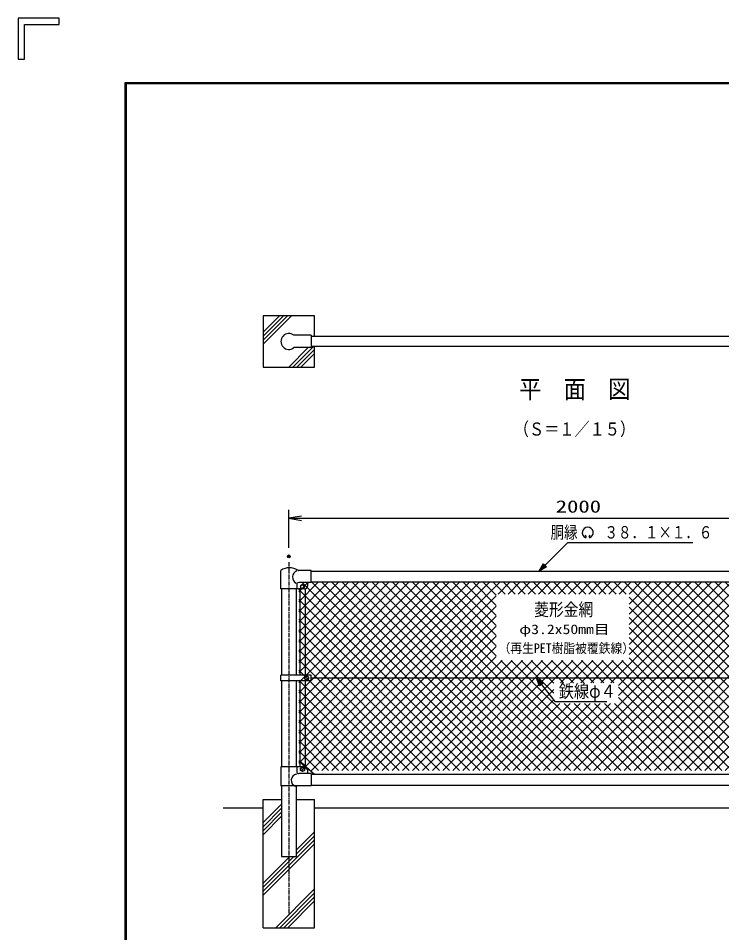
# Model space of a CAD drawing. Units: millimetres, scale not verified. Extents: x -4425 to 4425, y -3150 to 3150.
# Drawn here: x -4425 to -1959, y -55 to 3150 of the extents above; entities that cross this region are included whole.
import ezdxf
from ezdxf.enums import TextEntityAlignment as Align

# ---------------------------------------------------------------- set-up
doc = ezdxf.new("R2010")
doc.units = ezdxf.units.MM
doc.header["$LTSCALE"] = 20
doc.header["$PDMODE"] = 32
doc.header["$PDSIZE"] = 10
doc.linetypes.add('USER1', pattern=[1.125, 0.75, -0.125, 0.125, -0.125])
for name, color, linetype, lineweight in [('0-0_10', 4, 'USER1', 25), ('0-3_1', 7, 'Continuous', 25), ('0-4_0', 7, 'Continuous', 25), ('0-5_CENTLN-L', 2, 'USER1', 25), ('0-6_11', 7, 'Continuous', 25), ('0-8_14', 7, 'Continuous', 25), ('0-9_EXTCNT-L', 2, 'Continuous', 25), ('0-C_WAKU', 7, 'Continuous', 25)]:
    doc.layers.add(name, color=color, linetype=linetype, lineweight=lineweight)
doc.layers.add('0-A_DEFPOINTS', color=7, linetype='Continuous')
doc.styles.add('ＭＳ ゴシック', font='')
doc.styles.get('ＭＳ ゴシック').set_extended_font_data('MS Gothic')

# ---------------------------------------------------------------- blocks, each defined once
blk = doc.blocks.new('C21')
at = {"layer": '0-0_10', "linetype": 'Continuous'}
for points in [[(35658, 102955.5), (37658, 104955.5), (46426, 104955.5)], [(36107, 103298.4), (35856, 103153.4), (36000.9, 103404.5)]]:
    blk.add_lwpolyline(points, dxfattribs=at)
blk.add_lwpolyline([(36160, 103245.4), (35658, 102955.5), (35947.9, 103457.5)], close=True, dxfattribs=at)
blk = doc.blocks.new('C35')
at = {"layer": '0-3_1', "color": 4}
blk.add_line((16298.1, 110263.1), (18292.5, 112257.5), dxfattribs=at)
blk = doc.blocks.new('C36')
at = {"layer": '0-3_1', "color": 4}
blk.add_line((16298.1, 110546), (18009.6, 112257.5), dxfattribs=at)
blk = doc.blocks.new('C37')
at = {"layer": '0-3_1', "color": 4}
blk.add_line((16298.1, 110828.8), (17726.8, 112257.5), dxfattribs=at)
blk = doc.blocks.new('C38')
at = {"layer": '0-3_1', "color": 4}
blk.add_line((16298.1, 111111.6), (17443.9, 112257.5), dxfattribs=at)
blk = doc.blocks.new('C39')
at = {"layer": '0-3_1', "color": 4}
blk.add_line((16298.1, 112243), (16312.6, 112257.5), dxfattribs=at)
blk = doc.blocks.new('C40')
at = {"layer": '0-3_1', "color": 4}
blk.add_line((18086.6, 108657.5), (19456.6, 110027.5), dxfattribs=at)
blk = doc.blocks.new('C41')
at = {"layer": '0-3_1', "color": 4}
blk.add_line((18369.4, 108657.5), (19819.4, 110107.5), dxfattribs=at)
blk = doc.blocks.new('C42')
at = {"layer": '0-3_1', "color": 4}
blk.add_line((18652.3, 108657.5), (19898.1, 109903.3), dxfattribs=at)
blk = doc.blocks.new('C43')
at = {"layer": '0-3_1', "color": 4}
blk.add_line((18935.1, 108657.5), (19898.1, 109620.5), dxfattribs=at)
blk = doc.blocks.new('C44')
at = {"layer": '0-3_1', "color": 4}
blk.add_lwpolyline([(35688.1, 87922.5), (35459.9, 88455.4), (35923.9, 88107.9)], close=True, dxfattribs=at)
for points in [[(35459.9, 88455.4), (36754.6, 86808.6), (40402.6, 86808.6)], [(35747, 87968.8), (35632.9, 88235.3), (35864.9, 88061.5)]]:
    blk.add_lwpolyline(points, dxfattribs=at)
blk = doc.blocks.new('DARROWS')
at = {"layer": '0-4_0', "color": 2}
blk.add_line((0, 0), (-19.982, 0), dxfattribs=at)
blk.add_lwpolyline([(-20, -3.333), (0, 0), (-20, 3.333)], dxfattribs=at)
blk = doc.blocks.new('X49')
at = {"layer": '0-4_0', "color": 4}
for p, q in [((22188.1, 79463.7), (34849.8, 92125.5)), ((22188.1, 80170.8), (34142.7, 92125.5)), ((22188.1, 80877.9), (33435.6, 92125.5)), ((22188.1, 81585), (32728.5, 92125.5)), ((22188.1, 82292.2), (32021.4, 92125.5)), ((22188.1, 82999.3), (31314.3, 92125.5)), ((22188.1, 83706.4), (30607.2, 92125.5)), ((22188.1, 84413.5), (29900.1, 92125.5)), ((22188.1, 85120.6), (29193, 92125.5)), ((22188.1, 85827.7), (28485.9, 92125.5)), ((22188.1, 86534.8), (27778.8, 92125.5)), ((22188.1, 87241.9), (27071.7, 92125.5)), ((22188.1, 87949), (26364.6, 92125.5)), ((22188.1, 88656.1), (25657.5, 92125.5)), ((22188.1, 89363.2), (24950.4, 92125.5)), ((22188.1, 90070.3), (24243.2, 92125.5)), ((22188.1, 90777.4), (23536.1, 92125.5)), ((22188.1, 91484.5), (22829, 92125.5)), ((22391.9, 78960.4), (35557, 92125.5)), ((35590.8, 78960.4), (22425.8, 92125.5)), ((23099, 78960.4), (36264.1, 92125.5)), ((36298, 78960.4), (23132.9, 92125.5)), ((37005.1, 78960.4), (23840, 92125.5)), ((37712.2, 78960.4), (24547.1, 92125.5)), ((38419.3, 78960.4), (25254.2, 92125.5)), ((39126.4, 78960.4), (25961.3, 92125.5)), ((39833.5, 78960.4), (26668.4, 92125.5)), ((40540.6, 78960.4), (27375.6, 92125.5)), ((41247.7, 78960.4), (28082.7, 92125.5)), ((41954.8, 78960.4), (28789.8, 92125.5)), ((42661.9, 78960.4), (29496.9, 92125.5)), ((43369, 78960.4), (30204, 92125.5)), ((36040.1, 86996.5), (30911.1, 92125.5)), ((36040.1, 87703.6), (31618.2, 92125.5)), ((36040.1, 88410.7), (32325.3, 92125.5)), ((36040.1, 89117.8), (33032.4, 92125.5)), ((36040.1, 89825), (33739.5, 92125.5)), ((36040.1, 90532.1), (34446.6, 92125.5)), ((36040.1, 91239.2), (35153.7, 92125.5)), ((36663.4, 91323), (35860.8, 92125.5)), ((36168.6, 91323), (36971.2, 92125.5)), ((37370.5, 91323), (36567.9, 92125.5)), ((36875.7, 91323), (37678.3, 92125.5)), ((38077.6, 91323), (37275, 92125.5)), ((37582.8, 91323), (38385.4, 92125.5)), ((38784.7, 91323), (37982.2, 92125.5)), ((38290, 91323), (39092.5, 92125.5)), ((39491.8, 91323), (38689.3, 92125.5)), ((38997.1, 91323), (39799.6, 92125.5)), ((40198.9, 91323), (39396.4, 92125.5)), ((39704.2, 91323), (40506.7, 92125.5)), ((40069.6, 78960.4), (53234.6, 92125.5)), ((40906, 91323), (40103.5, 92125.5)), ((40411.3, 91323), (41213.8, 92125.5)), ((40776.7, 78960.4), (53941.7, 92125.5)), ((41613.1, 91323), (40810.6, 92125.5)), ((41118.4, 91323), (41920.9, 92125.5)), ((41483.8, 78960.4), (54648.8, 92125.5)), ((42320.2, 91323), (41517.7, 92125.5)), ((41825.5, 91323), (42628, 92125.5)), ((42190.9, 78960.4), (55355.9, 92125.5)), ((43027.3, 91323), (42224.8, 92125.5)), ((42532.6, 91323), (43335.1, 92125.5)), ((42898, 78960.4), (56063, 92125.5)), ((43734.4, 91323), (42931.9, 92125.5)), ((43239.7, 91323), (44042.2, 92125.5)), ((43605.1, 78960.4), (56770.2, 92125.5)), ((44441.5, 91323), (43639, 92125.5)), ((43946.8, 91323), (44749.3, 92125.5)), ((44090.3, 85102.5), (51113.3, 92125.5)), ((44312.2, 78960.4), (57477.3, 92125.5)), ((45148.6, 91323), (44346.1, 92125.5)), ((44607.5, 84205.5), (52527.5, 92125.5)), ((44607.5, 84912.6), (51820.4, 92125.5)), ((44653.9, 91323), (45456.4, 92125.5)), ((45019.3, 78960.4), (58184.4, 92125.5)), ((58218.3, 78960.4), (45053.2, 92125.5)), ((45361, 91323), (46163.6, 92125.5)), ((45362.8, 87082.1), (50406.2, 92125.5)), ((45362.8, 87789.2), (49699.1, 92125.5)), ((45362.8, 88496.3), (48992, 92125.5)), ((45362.8, 89203.4), (48284.9, 92125.5)), ((45362.8, 89910.5), (47577.8, 92125.5)), ((45362.8, 90617.6), (46870.7, 92125.5)), ((45726.4, 78960.4), (58891.5, 92125.5)), ((58925.4, 78960.4), (45760.3, 92125.5)), ((46433.5, 78960.4), (59598.6, 92125.5)), ((59632.5, 78960.4), (46467.4, 92125.5)), ((47140.6, 78960.4), (60305.7, 92125.5)), ((60339.6, 78960.4), (47174.5, 92125.5)), ((47847.8, 78960.4), (60668, 91780.7)), ((60668, 79339.1), (47881.6, 92125.5)), ((60668, 80046.2), (48588.8, 92125.5)), ((60668, 80753.3), (49295.9, 92125.5)), ((60668, 81460.4), (50003, 92125.5)), ((60668, 82167.5), (50710.1, 92125.5)), ((60668, 82874.7), (51417.2, 92125.5)), ((60668, 83581.8), (52124.3, 92125.5)), ((60668, 84288.9), (52831.4, 92125.5)), ((60668, 84996), (53538.5, 92125.5)), ((60668, 85703.1), (54245.6, 92125.5)), ((60668, 86410.2), (54952.7, 92125.5)), ((60668, 87117.3), (55659.8, 92125.5)), ((60668, 87824.4), (56366.9, 92125.5)), ((60668, 88531.5), (57074, 92125.5)), ((60668, 89238.6), (57781.1, 92125.5)), ((60668, 89945.7), (58488.2, 92125.5)), ((60668, 90652.8), (59195.4, 92125.5)), ((60668, 91359.9), (59902.5, 92125.5)), ((60668, 92067), (60609.6, 92125.5)), ((62198.1, 91896.6), (62427, 92125.5)), ((62198.1, 91189.5), (63134.1, 92125.5)), ((62198.1, 90482.3), (63841.2, 92125.5)), ((62198.1, 89775.2), (64548.3, 92125.5)), ((62198.1, 89068.1), (65255.4, 92125.5)), ((62198.1, 88361), (65962.5, 92125.5)), ((62198.1, 87653.9), (66669.6, 92125.5)), ((62198.1, 86946.8), (67376.7, 92125.5)), ((62198.1, 86239.7), (68083.9, 92125.5)), ((68098.1, 86051.2), (62198.1, 91951.2)), ((68098.1, 86758.3), (62730.9, 92125.5)), ((68098.1, 87465.4), (63438, 92125.5)), ((68098.1, 88172.5), (64145.1, 92125.5)), ((68098.1, 88879.6), (64852.2, 92125.5)), ((68098.1, 89586.7), (65559.3, 92125.5)), ((68098.1, 90293.8), (66266.4, 92125.5)), ((68098.1, 91000.9), (66973.5, 92125.5)), ((68098.1, 91708.1), (67680.6, 92125.5)), ((34883.7, 78960.4), (22188.1, 91656.1)), ((23806.1, 78960.4), (36040.1, 91194.4)), ((57511.2, 78960.4), (45362.8, 91108.9)), ((48554.9, 78960.4), (60668, 91073.6)), ((62198.1, 85532.6), (68098.1, 91432.6)), ((68098.1, 85344.1), (62198.1, 91244.1)), ((34176.6, 78960.4), (22188.1, 90949)), ((24513.2, 78960.4), (36040.1, 90487.3)), ((56804.1, 78960.4), (45362.8, 90401.7)), ((62198.1, 84825.5), (68098.1, 90725.5)), ((68098.1, 84637), (62198.1, 90537)), ((33469.5, 78960.4), (22188.1, 90241.9)), ((25220.3, 78960.4), (36040.1, 89780.2)), ((49262, 78960.4), (60668, 90366.5)), ((62198.1, 84118.4), (68098.1, 90018.4)), ((68098.1, 83929.9), (62198.1, 89829.9)), ((32762.4, 78960.4), (22188.1, 89534.8)), ((56096.9, 78960.4), (45362.8, 89694.6)), ((49969.1, 78960.4), (60668, 89659.4)), ((62198.1, 83411.3), (68098.1, 89311.3)), ((68098.1, 83222.8), (62198.1, 89122.8)), ((32055.3, 78960.4), (22188.1, 88827.7)), ((25927.4, 78960.4), (36040.1, 89073.1)), ((55389.8, 78960.4), (45362.8, 88987.5)), ((50676.2, 78960.4), (60668, 88952.3)), ((62198.1, 82704.2), (68098.1, 88604.2)), ((31348.2, 78960.4), (22188.1, 88120.6)), ((26634.5, 78960.4), (36040.1, 88366)), ((54682.7, 78960.4), (45362.8, 88280.4)), ((51383.3, 78960.4), (60668, 88245.2)), ((68098.1, 82515.7), (62198.1, 88415.7)), ((62198.1, 81997.1), (68098.1, 87897.1)), ((30641.1, 78960.4), (22188.1, 87413.5)), ((27341.7, 78960.4), (36040.1, 87658.9)), ((53975.6, 78960.4), (45362.8, 87573.3)), ((52090.4, 78960.4), (60668, 87538.1)), ((68098.1, 81808.6), (62198.1, 87708.6)), ((62198.1, 81290), (68098.1, 87190)), ((29934, 78960.4), (22188.1, 86706.4)), ((28048.8, 78960.4), (36040.1, 86951.7)), ((28755.9, 78960.4), (36459.4, 86664)), ((29463, 78960.4), (37166.5, 86664)), ((30170.1, 78960.4), (37873.6, 86664)), ((30877.2, 78960.4), (38580.7, 86664)), ((31584.3, 78960.4), (39287.8, 86664)), ((32291.4, 78960.4), (39994.9, 86664)), ((32998.5, 78960.4), (40702, 86664)), ((33705.6, 78960.4), (41409.2, 86664)), ((44076.1, 78960.4), (36372.6, 86664)), ((40078.4, 83665.3), (37079.7, 86664)), ((40078.4, 84372.4), (37786.8, 86664)), ((40078.4, 85079.5), (38493.9, 86664)), ((40762.5, 85102.5), (39201, 86664)), ((41469.6, 85102.5), (39908.1, 86664)), ((40554.7, 85102.5), (42116.3, 86664)), ((42176.7, 85102.5), (40615.2, 86664)), ((41261.9, 85102.5), (42823.4, 86664)), ((42883.9, 85102.5), (41322.3, 86664)), ((41969, 85102.5), (43530.5, 86664)), ((43591, 85102.5), (42029.4, 86664)), ((42676.1, 85102.5), (44237.6, 86664)), ((44298.1, 85102.5), (42736.6, 86664)), ((43383.2, 85102.5), (44944.7, 86664)), ((51147.2, 78960.4), (43443.7, 86664)), ((51854.3, 78960.4), (44150.8, 86664)), ((52561.4, 78960.4), (44857.9, 86664)), ((53268.5, 78960.4), (45362.8, 86866.2)), ((52797.5, 78960.4), (60668, 86831)), ((68098.1, 81101.5), (62198.1, 87001.5)), ((29226.9, 78960.4), (22188.1, 85999.3)), ((53504.6, 78960.4), (60668, 86123.9)), ((62198.1, 80582.8), (68098.1, 86482.9)), ((68098.1, 80394.3), (62198.1, 86294.4)), ((28519.8, 78960.4), (22188.1, 85292.2)), ((54211.7, 78960.4), (60668, 85416.8)), ((62198.1, 79875.7), (68098.1, 85775.7)), ((68098.1, 79687.2), (62198.1, 85587.2)), ((34412.7, 78960.4), (40078.4, 84626.1)), ((50440.1, 78960.4), (44607.5, 84793)), ((54918.8, 78960.4), (60668, 84709.7)), ((62198.1, 79168.6), (68098.1, 85068.6)), ((68098.1, 78980.1), (62198.1, 84880.1)), ((27812.7, 78960.4), (22188.1, 84585)), ((49733, 78960.4), (44607.5, 84085.9)), ((55625.9, 78960.4), (60668, 84002.5)), ((67675.7, 78695.4), (62198.1, 84173)), ((62432, 78695.4), (68098.1, 84361.5)), ((27105.6, 78960.4), (22188.1, 83877.9)), ((35119.8, 78960.4), (40078.4, 83919)), ((35826.9, 78960.4), (40510.1, 83643.6)), ((36534, 78960.4), (41217.2, 83643.6)), ((37241.1, 78960.4), (41924.3, 83643.6)), ((37948.3, 78960.4), (42631.4, 83643.6)), ((38655.4, 78960.4), (43338.5, 83643.6)), ((39362.5, 78960.4), (44045.6, 83643.6)), ((44783.2, 78960.4), (40100.1, 83643.6)), ((45490.3, 78960.4), (40807.2, 83643.6)), ((46197.5, 78960.4), (41514.3, 83643.6)), ((46904.6, 78960.4), (42221.4, 83643.6)), ((47611.7, 78960.4), (42928.5, 83643.6)), ((48318.8, 78960.4), (43635.6, 83643.6)), ((49025.9, 78960.4), (44342.7, 83643.6)), ((66968.6, 78695.4), (62198.1, 83465.9)), ((63139.1, 78695.4), (68098.1, 83654.4)), ((26398.5, 78960.4), (22188.1, 83170.8)), ((56333, 78960.4), (60668, 83295.4)), ((66261.4, 78695.4), (62198.1, 82758.8)), ((63846.2, 78695.4), (68098.1, 82947.3)), ((25691.4, 78960.4), (22188.1, 82463.7)), ((57040.1, 78960.4), (60668, 82588.3)), ((64553.3, 78695.4), (68098.1, 82240.2)), ((24984.2, 78960.4), (22188.1, 81756.6)), ((57747.2, 78960.4), (60668, 81881.2)), ((65554.3, 78695.4), (62198.1, 82051.7)), ((65260.4, 78695.4), (68098.1, 81533.1)), ((24277.1, 78960.4), (22188.1, 81049.5)), ((58454.4, 78960.4), (60668, 81174.1)), ((64847.2, 78695.4), (62198.1, 81344.6)), ((65967.5, 78695.4), (68098.1, 80826)), ((23570, 78960.4), (22188.1, 80342.4)), ((59161.5, 78960.4), (60668, 80467)), ((64140.1, 78695.4), (62198.1, 80637.5)), ((22862.9, 78960.4), (22188.1, 79635.3)), ((59868.6, 78960.4), (60668, 79759.9)), ((63433, 78695.4), (62198.1, 79930.4)), ((66674.6, 78695.4), (68098.1, 80118.9)), ((60575.7, 78960.4), (60668, 79052.8)), ((62725.9, 78695.4), (62198.1, 79223.3)), ((67381.7, 78695.4), (68098.1, 79411.8)), ((68088.8, 78695.4), (68098.1, 78704.7))]:
    blk.add_line(p, q, dxfattribs=at)

msp = doc.modelspace()

# ---------------------------------------------------------------- linework, layer by layer
at = {"layer": '0-3_1'}
for p, q in [((-3398.45, 2038.68), (-3458.67, 2038.68)), ((-3398.45, 2038.68), (-3398.45, 1995.68)), ((-1554.45, 2034.68), (-3398.45, 2034.68)), ((-3398.45, 1995.68), (-3458.67, 1995.68)), ((-1554.45, 1999.68), (-3398.45, 1999.68)), ((-3398.46, 1212.22), (-1554.45, 1212.22)), ((-3448.95, 1164.72), (-3448.95, 1149.72)), ((-3411.45, 1164.72), (-3411.45, 1159.72)), ((-3398.46, 1174.22), (-1554.45, 1174.22)), ((-3421.45, 1149.72), (-3503.95, 1149.72)), ((-3501.85, 1149.72), (-3501.85, 847.22)), ((-3451.05, 1149.72), (-3451.05, 847.22)), ((-1554.45, 837.22), (-3398.46, 837.22)), ((-3501.85, 827.22), (-3501.85, 525.72)), ((-3451.05, 827.22), (-3451.05, 525.72)), ((-3437.96, 827.22), (-3437.96, 529.72)), ((-3418.96, 827.22), (-3418.96, 529.72)), ((-3421.45, 525.72), (-3503.95, 525.72)), ((-3448.95, 525.72), (-3448.95, 509.72)), ((-3411.45, 515.72), (-3411.45, 502.72)), ((-3398.46, 500.22), (-1554.45, 500.22)), ((-3501.85, 459.72), (-3501.85, 212.22)), ((-3451.05, 459.72), (-3451.05, 212.22)), ((-3398.46, 462.22), (-1554.45, 462.22)), ((-3566.45, 412.22), (-3501.85, 412.22)), ((-3566.45, -37.78), (-3566.45, 412.22)), ((-3451.05, 412.22), (-3386.45, 412.22)), ((-3386.45, -37.78), (-3386.45, 412.22)), ((-3566.45, -37.78), (-3386.45, -37.78))]:
    msp.add_line(p, q, dxfattribs=at)
at = {"layer": '0-3_1', "color": 4}
for p, q in [((-2433.58, 1332.05), (-2436.64, 1338.61)), ((-2423.51, 1332.04), (-2419.89, 1338.31)), ((-3415.46, 526.58), (-3386.69, 500.22)), ((-3566.45, 330.49), (-3501.85, 395.09)), ((-3566.45, 316.35), (-3501.85, 380.95)), ((-3566.45, 302.21), (-3501.85, 366.81)), ((-3566.45, 288.07), (-3501.85, 352.67)), ((-3451.05, 233.76), (-3386.45, 298.36)), ((-3566.43, 90.11), (-3386.45, 270.08)), ((-3451.05, 219.62), (-3386.45, 284.22)), ((-3566.43, 75.96), (-3386.45, 255.94)), ((-3566.42, 104.25), (-3458.45, 212.22)), ((-3566.42, 118.4), (-3472.59, 212.22)), ((-3522.59, -37.78), (-3386.45, 98.36)), ((-3508.45, -37.78), (-3386.45, 84.22)), ((-3494.31, -37.78), (-3386.45, 70.08)), ((-3480.17, -37.78), (-3386.45, 55.94))]:
    msp.add_line(p, q, dxfattribs=at)
at = {"layer": '0-3_1'}
for points in [[(-3386.45, 2034.68), (-3386.45, 2107.18), (-3566.45, 2107.18), (-3566.45, 1927.18)], [(-3566.45, 1927.18), (-3386.45, 1927.18), (-3386.45, 1999.68)], [(-3437.96, 547.2), (-3418.96, 529.79), (-3415.46, 526.58)]]:
    msp.add_lwpolyline(points, dxfattribs=at)
for points in [[(-3428.46, 1164.73), (-3434.96, 1160.98), (-3434.96, 1153.47), (-3428.46, 1149.72), (-3421.96, 1153.47), (-3421.96, 1160.98)], [(-3428.46, 509.72), (-3434.96, 513.47), (-3434.96, 520.98), (-3428.46, 524.73), (-3421.96, 520.98), (-3421.96, 513.47)]]:
    msp.add_lwpolyline(points, close=True, dxfattribs=at)
for centre in [(-3428.46, 1157.22), (-3428.46, 517.23)]:
    msp.add_circle(centre, 6.5, dxfattribs=at)
for centre, radius, start, end in [((-3476.45, 2017.18), 27.9, 50.40737, 309.59051), ((-3439.68, 1190.96), 23.62, 110.71131, 242.59012), ((-3441.95, 1164.72), 7, 90, 180), ((-3421.45, 1159.72), 10, 270, 0), ((-3404.45, 1164.72), 7, 90, 180), ((-3421.45, 515.72), 10, 0, 90), ((-3446.3, 479.2), 21.8, 98.96718, 253.42868), ((-3441.95, 509.72), 7, 180.00189, 270)]:
    msp.add_arc(centre, radius, start, end, dxfattribs=at)
at = {"layer": '0-3_1', "color": 4}
for centre, radius, start, end in [((-2428.55, 1347.15), 19, 292.92895, 245.65759), ((-2435.55, 1331.68), 2, 245.55066, 10.6575), ((-2421.55, 1331.67), 2, 169.34241, 276.63708)]:
    msp.add_arc(centre, radius, start, end, dxfattribs=at)
at = {"layer": '0-4_0'}
msp.add_line((-3501.85, 212.22), (-3451.05, 212.22), dxfattribs=at)
at = {"layer": '0-5_CENTLN-L'}
msp.add_line((-3476.45, 1243.79), (-3476.45, 8.36), dxfattribs=at)
at = {"layer": '0-6_11'}
for p, q in [((-3707.09, 382.22), (-3566.45, 382.22)), ((-3386.45, 382.22), (-1566.45, 382.22))]:
    msp.add_line(p, q, dxfattribs=at)
at = {"layer": '0-8_14'}
for p, q in [((-3503.95, 1149.72), (-3503.95, 1214.72)), ((-3398.46, 1214.72), (-3441.98, 1214.72)), ((-3398.46, 1171.72), (-3398.46, 1214.72)), ((-3398.46, 1171.72), (-3441.95, 1171.72)), ((-3437.96, 1149.72), (-3437.96, 847.22)), ((-3418.96, 1149.72), (-3418.96, 847.22)), ((-3503.95, 827.22), (-3503.95, 847.22)), ((-3398.46, 847.22), (-3503.95, 847.22)), ((-3398.46, 827.22), (-3398.46, 847.22)), ((-3398.46, 827.22), (-3503.95, 827.22)), ((-3503.95, 525.72), (-3503.95, 459.72)), ((-3398.46, 502.72), (-3441.95, 502.72)), ((-3398.46, 502.72), (-3398.46, 459.72)), ((-3398.46, 459.72), (-3503.95, 459.72))]:
    msp.add_line(p, q, dxfattribs=at)
msp.add_lwpolyline([(-3413.96, 844.73), (-3420.46, 840.97), (-3420.46, 833.47), (-3413.96, 829.72), (-3407.46, 833.47), (-3407.46, 840.97)], close=True, dxfattribs=at)
msp.add_circle((-3413.96, 837.22), 6.5, dxfattribs=at)
for centre, radius, start, end in [((-3473.7, 1168.79), 55, 58.08677, 123.37274), ((-3441.98, 1219.72), 5, 238.08846, 270)]:
    msp.add_arc(centre, radius, start, end, dxfattribs=at)
at = {"layer": '0-9_EXTCNT-L', "color": 1}
msp.add_line((-3476.45, 1293.79), (-3476.45, 1427.45), dxfattribs=at)
at = {"layer": '0-9_EXTCNT-L'}
msp.add_line((-3431.45, 1397.45), (-1521.45, 1397.45), dxfattribs=at)
at = {"layer": '0-A_DEFPOINTS'}
msp.add_point((-3476.45, 1263.79), dxfattribs=at)
at = {"layer": '0-C_WAKU'}
for p, q in [((-4281.84, 3150), (-4425.09, 3150)), ((-4403.6, 3006.75), (-4403.6, 3128.51)), ((-4048.09, 2923), (4197.91, 2923)), ((-4048.09, -2923), (-4048.09, 2923))]:
    msp.add_line(p, q, dxfattribs=at)
for points in [[(-4425.09, 3150), (-4425.09, 3006.75), (-4403.6, 3006.75)], [(-4403.6, 3128.51), (-4281.84, 3128.51), (-4281.84, 3150)], [(-4046.09, -2921), (-4046.09, 2921), (4195.91, 2921)]]:
    msp.add_lwpolyline(points, dxfattribs=at)
msp.add_lwpolyline([(-4050.09, 2925), (4199.91, 2925), (4199.91, -2925), (-4050.09, -2925)], close=True, dxfattribs=at)

# ---------------------------------------------------------------- block references
at = {"layer": '0-4_0', "xscale": 0.05, "yscale": 0.05}
for name, p in [('C35', (-4381.36, -3505.7)), ('C36', (-4381.36, -3505.7)), ('C37', (-4381.36, -3505.7)), ('C38', (-4381.36, -3505.7)), ('C39', (-4381.36, -3505.7)), ('C40', (-4381.36, -3505.7)), ('C41', (-4381.36, -3505.7)), ('C42', (-4381.36, -3505.7)), ('C43', (-4381.36, -3505.7)), ('C21', (-4381.36, -3935.55)), ('C44', (-4381.36, -3585.55))]:
    msp.add_blockref(name, p, dxfattribs=at)
at = {"layer": '0-9_EXTCNT-L', "xscale": 2.25, "yscale": 2.25, "rotation": 180}
msp.add_blockref('DARROWS', (-3476.45, 1397.45), dxfattribs=at)
at = {"layer": '0-9_EXTCNT-L', "xscale": 0.05, "yscale": 0.05}
msp.add_blockref('X49', (-4551.36, -3434.55), dxfattribs=at)

# ---------------------------------------------------------------- texts
at = {"layer": '0-3_1', "color": 4, "style": 'ＭＳ ゴシック'}
for s, height, width, p in [('平\u3000面\u3000図', 63.64, 0.9, (-2669.26, 1799.09)), ('（Ｓ＝１／１５）', 45.89, 0.85, (-2687.68, 1673.5)), ('胴縁\u3000\u3000３８．１×１．６', 43.3, 0.8, (-2558.53, 1313.59)), ('菱形金網', 44.57, 0.85, (-2616.07, 1042.1)), ('鉄線φ４', 45.89, 0.85, (-2529.93, 754.55))]:
    msp.add_text(s, height=height, dxfattribs=dict(at, width=width)).set_placement(p, align=Align.BOTTOM_LEFT)
at = {"layer": '0-9_EXTCNT-L', "color": 3, "style": 'ＭＳ ゴシック', "width": 1.35}
msp.add_text('2000', height=43.26, dxfattribs=at).set_placement((-2540.58, 1404.12), align=Align.BOTTOM_LEFT)
at = {"layer": '0-9_EXTCNT-L', "color": 4, "style": 'ＭＳ ゴシック'}
for s, width, p in [('φ3.2x50mm目', 1.2, (-2668.48, 981.31)), ('（再生PET樹脂被覆鉄線）', 0.9, (-2741.08, 914.97))]:
    msp.add_text(s, height=33.67, dxfattribs=dict(at, width=width)).set_placement(p, align=Align.BOTTOM_LEFT)

doc.saveas('drawing.dxf')
